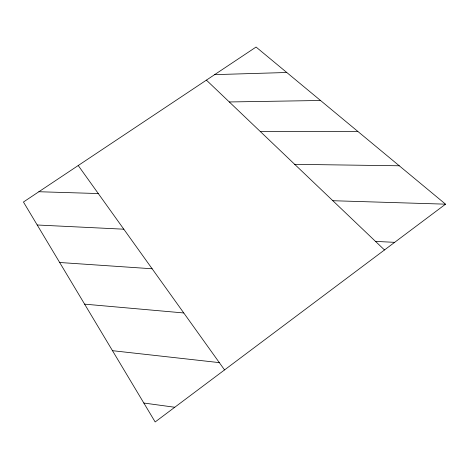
<?xml version="1.0" encoding="UTF-8"?>
<svg xmlns="http://www.w3.org/2000/svg" width="469" height="469" viewBox="0 0 469 469"><rect width="100%" height="100%" fill="white"/><g stroke="black" fill="none" stroke-linecap="round" stroke-linejoin="round"><path stroke-width="0.7" d="M445.55 204.167L155.163 421.959L23.45 202.01L256.074 47.041L445.55 204.167L332.855 200.72M214.65 74.635L286.77 72.496M229.3 101.961L320.526 100.489M260.359 131.578L357.829 131.42M294.696 164.326L399.26 165.78M38.874 191.733L98.291 193.55M37.215 224.997L123.81 229.194M375.517 241.406L394.652 242.338M59.669 262.493L152.144 268.772M84.613 304.147L183.778 312.958M112.478 350.683L219.328 362.625M143.825 403.029L174.761 407.256M206.407 80.129L384.486 249.965M78.223 165.522L224.551 369.918"/></g></svg>
